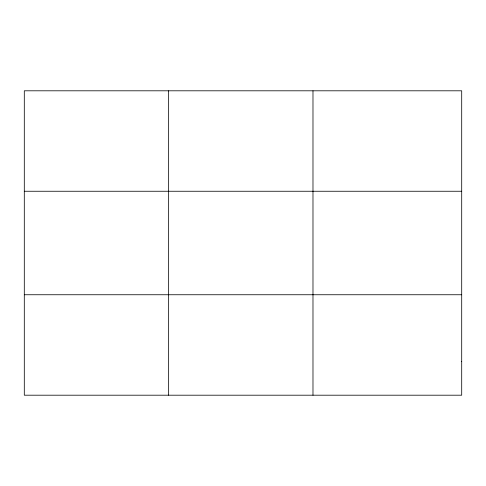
<?xml version="1.0" encoding="UTF-8"?>
<svg xmlns="http://www.w3.org/2000/svg" width="486" height="486" viewBox="0 0 486 486"><rect width="100%" height="100%" fill="white"/><g stroke="black" fill="none" stroke-linecap="round" stroke-linejoin="round"><path stroke-width="0.73" d="M168.642 90.803L168.642 395.197M312.984 90.803L312.984 395.197M24.3 191.253L461.7 191.253M24.3 294.747L461.7 294.747M461.7 361.712L461.7 395.197L24.3 395.197L24.3 90.803L461.7 90.803L461.7 361.712"/></g></svg>
